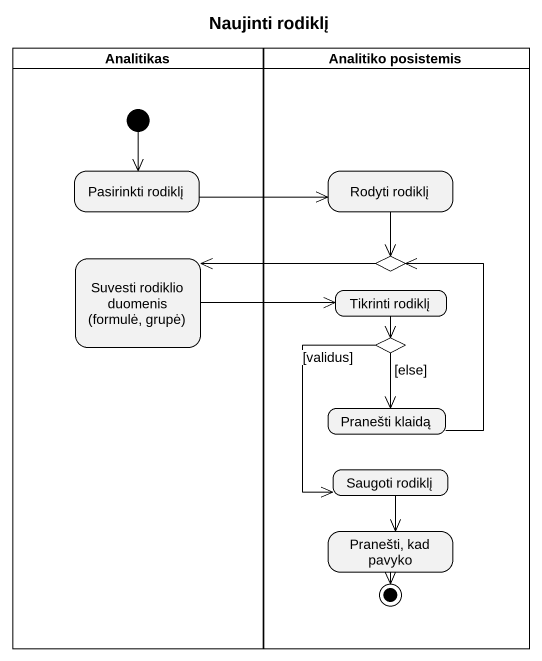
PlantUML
@startuml
title Naujinti rodiklį
hide empty description
state Analitikas <<partition>> {
  state "Pasirinkti rodiklį" as Pasirinkti_rodiklį
  state "Suvesti rodiklio duomenis (formulė, grupė)" as Suvesti_rodiklio_duomenis
  [*] --> Pasirinkti_rodiklį
}
state "Analitiko posistemis" as Analitiko_posistemis <<partition>> {
  state "Rodyti rodiklį" as Rodyti_rodiklį
  state "Tikrinti rodiklį" as Tikrinti_rodiklį
  state choice1 <<choice>>
  state choice2 <<choice>>
  state "Pranešti klaidą" as Pranešti_klaidą
  state "Saugoti rodiklį" as Saugoti_rodiklį
  state "Pranešti, kad pavyko" as Pranešti_kad_pavyko
  Pranešti_kad_pavyko --> [*]
}
Pasirinkti_rodiklį -right-> Rodyti_rodiklį
Rodyti_rodiklį --> choice1
Suvesti_rodiklio_duomenis -right-> Tikrinti_rodiklį
Tikrinti_rodiklį --> choice2
choice1 -left-> Suvesti_rodiklio_duomenis
choice2 --> Pranešti_klaidą : [else]
choice2 --> Saugoti_rodiklį : [validus]
Pranešti_klaidą -up-> choice1
Saugoti_rodiklį --> Pranešti_kad_pavyko
@enduml
